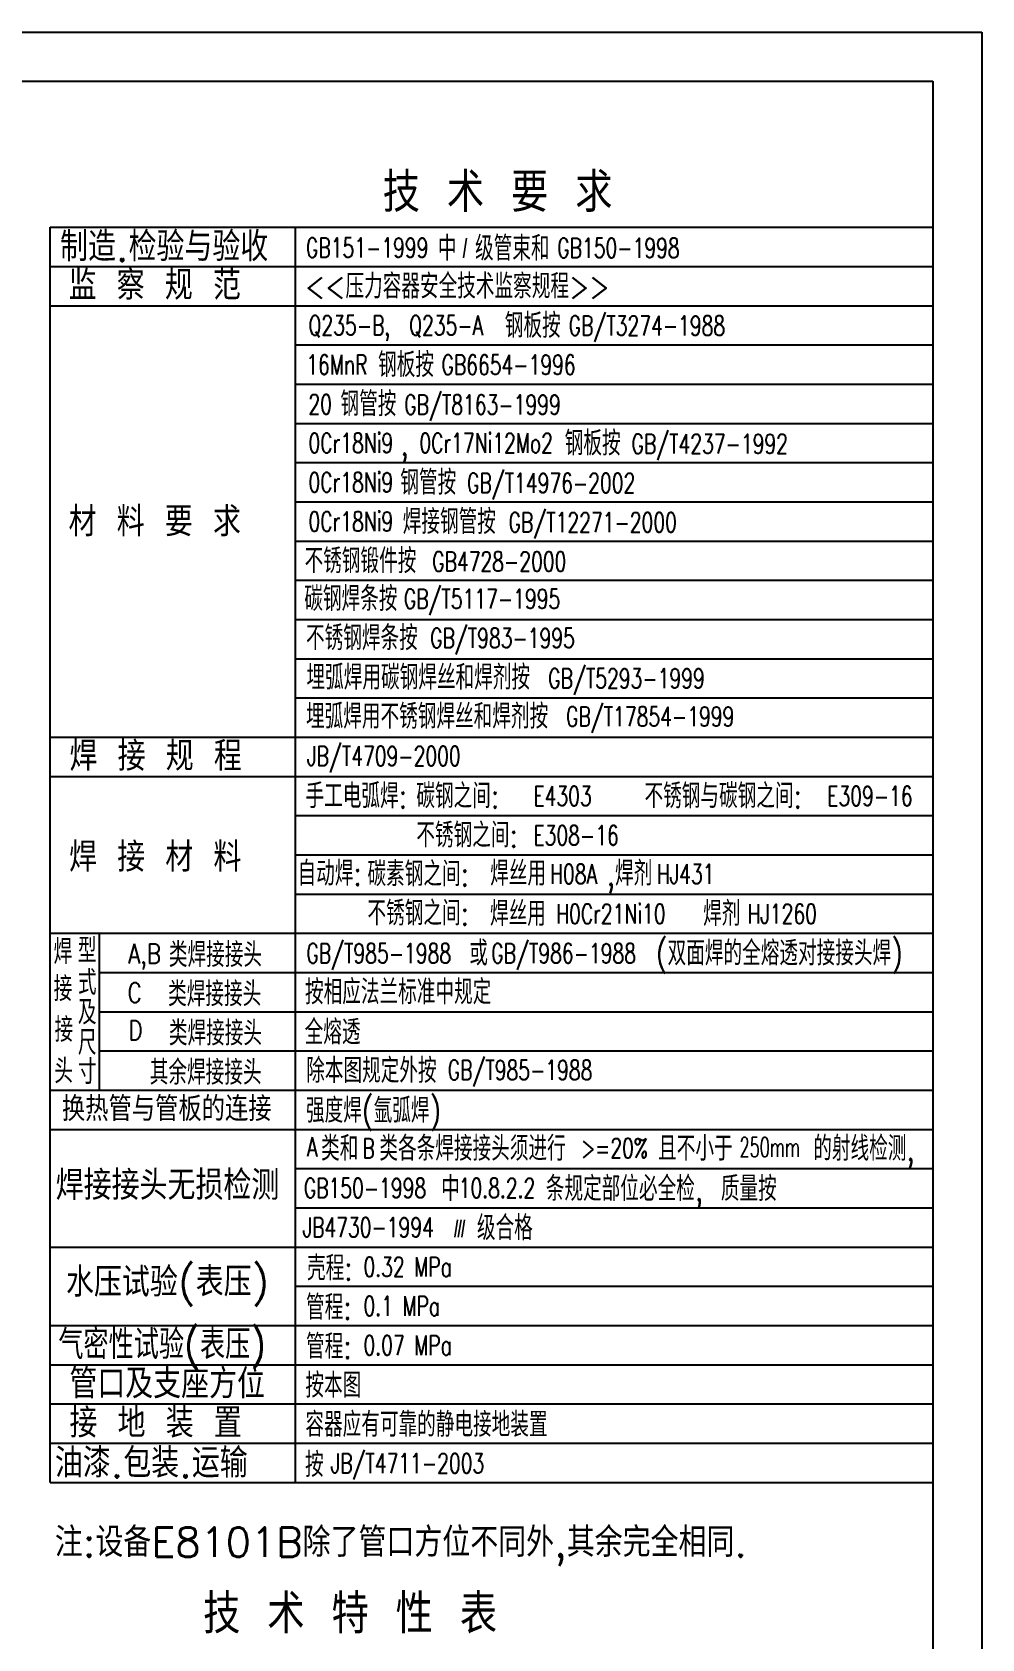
# Model space of a CAD drawing. Header units: millimetres. Extents: x 1545 to 36024, y 3418 to 15628.
# Drawn here: x 8008 to 9945, y 12351 to 15628 of the extents above; entities that cross this region are included whole.
import ezdxf

# ---------------------------------------------------------------- set-up
doc = ezdxf.new("R2010")
doc.units = ezdxf.units.MM
for name, color, linetype in [('CDR_DIM', 7, 'Continuous'), ('CDR_DWG1', 1, 'Continuous'), ('CDR_TEXT', 7, 'Continuous')]:
    doc.layers.add(name, color=color, linetype=linetype)
doc.styles.add('HZ', font='simplex.shx', dxfattribs={"width": 0.7, "height": 30, "bigfont": 'HZ.shx'})
doc.styles.add('ITALICC', font='italicc')

msp = doc.modelspace()

# ---------------------------------------------------------------- linework, layer by layer
for p, q in [((8044.9, 15230), (9844.9, 15230)), ((8544.9, 12670), (8544.9, 15230)), ((8044.9, 15150), (9844.9, 15150)), ((8044.9, 15070), (9844.9, 15070)), ((8544.9, 13870), (8544.9, 14990)), ((8544.9, 14990), (9844.9, 14990)), ((8544.9, 14910), (9844.9, 14910)), ((8544.9, 14830), (9844.9, 14830)), ((8544.9, 14750), (9844.9, 14750)), ((8544.9, 14670), (9844.9, 14670)), ((8544.9, 14590), (9844.9, 14590)), ((8544.9, 14510), (9844.9, 14510)), ((8544.9, 14430), (9844.9, 14430)), ((8544.9, 14350), (9844.9, 14350)), ((8544.9, 14270), (9844.9, 14270)), ((8044.9, 14190), (9844.9, 14190)), ((8044.9, 14110), (9844.9, 14110)), ((8544.9, 14030), (9844.9, 14030)), ((8544.9, 13950), (9844.9, 13950)), ((8544.9, 13870), (9844.9, 13870)), ((8044.9, 13790), (9844.9, 13790)), ((8144.9, 13790), (8144.9, 13470)), ((8144.9, 13710), (9844.9, 13710)), ((8144.9, 13630), (9844.9, 13630)), ((8144.9, 13550), (9844.9, 13550)), ((8044.9, 13470), (9844.9, 13470)), ((8044.9, 13390), (9844.9, 13390))]:
    msp.add_line(p, q)
at = {"layer": 'CDR_DIM', "color": 0, "linetype": 'Continuous'}
for p, q in [((1544.9, 15628), (9944.9, 15628)), ((9944.9, 15628), (9944.9, 3738))]:
    msp.add_line(p, q, dxfattribs=at)
at = {"layer": 'CDR_DIM', "linetype": 'Continuous'}
for p, q in [((8044.9, 12670), (8044.9, 15230)), ((8544.9, 13310), (9844.9, 13310)), ((8544.9, 13230), (9844.9, 13230)), ((8044.9, 13150), (9844.9, 13150)), ((8544.9, 13070), (9844.9, 13070)), ((8044.9, 12990), (9844.9, 12990)), ((8044.9, 12910), (9844.9, 12910)), ((8044.9, 12830), (9844.9, 12830)), ((8044.9, 12750), (9844.9, 12750)), ((8044.9, 12670), (9844.9, 12670))]:
    msp.add_line(p, q, dxfattribs=at)
at = {"layer": 'CDR_DWG1', "color": 1}
for p, q in [((1794.9, 15528), (9844.9, 15528)), ((9844.9, 15528), (9844.9, 3838))]:
    msp.add_line(p, q, dxfattribs=at)

# ---------------------------------------------------------------- texts
at = {"style": 'HZ'}
for s, height, p in [('技 术 要 求', 80, (8723, 15261.3)), ('制造.检验与验收', 60, (8064.9, 15160.7)), ('监 察 规 范', 60, (8082.3, 15082)), ('材 料 要 求', 60, (8082.3, 14599.7)), ('焊 接 规 程', 60, (8084.2, 14121.4)), ('焊 接 材 料', 60, (8083.4, 13915.6)), ('焊接接头无损检测', 60, (8056.1, 13246.2)), ('水压试验', 60, (8077, 13048.5)), ('管口及支座方位', 60, (8083.9, 12841.3)), ('接 地 装 置', 60, (8084.2, 12761.4)), ('油漆.包装.运输', 60, (8054.3, 12679.8)), ('注:设备E8101B除了管口方位不同外,其余完全相同.', 60, (8054.3, 12518.1)), ('技 术 特 性 表', 80, (8356.8, 12361.9))]:
    msp.add_text(s, height=height, dxfattribs=at).set_placement(p)
for s, height, style, width, p in [('GB151-1999', 40, 'HZ', 0.7, (8566.5, 15168.3)), ('I', 40, 'ITALICC', 0.6, (8883.4, 15167.9)), ('GB150-1998', 40, 'HZ', 0.7, (9079, 15167.9)), ('<<压力容器安全技术监察规程>>', 50, 'HZ', 0.8, (8564.7, 15084.7)), ('Q235-B,  Q235-A', 40, 'HZ', 0.7, (8571.6, 15009.9)), ('钢板按', 50, 'HZ', 0.8, (8972, 15004.5)), ('GB/T3274-1988', 40, 'HZ', 0.7, (9102.2, 15009.5)), ('钢板按', 50, 'HZ', 0.8, (8713.5, 14924.5)), ('16MnR', 40, 'HZ', 0.7, (8567, 14929.9)), ('GB6654-1996', 40, 'HZ', 0.7, (8842.9, 14929.5)), ('20', 40, 'HZ', 0.7, (8571.5, 14849.1)), ('钢管按', 50, 'HZ', 0.8, (8636.9, 14844.7)), ('GB/T8163-1999', 40, 'HZ', 0.7, (8766.9, 14848.3)), ('钢板按', 50, 'HZ', 0.8, (9094.2, 14764.5)), ('GB/T4237-1992', 40, 'HZ', 0.7, (9230.3, 14768.3)), ('0Cr18Ni9', 40, 'HZ', 0.7, (8571.6, 14769.9)), ('0Cr17Ni12Mo2', 40, 'HZ', 0.7, (8797.7, 14769.9)), (',', 50, 'HZ', 0.8, (8758.9, 14764.5)), ('0Cr18Ni9', 40, 'HZ', 0.7, (8571.6, 14689.9)), ('钢管按', 50, 'HZ', 0.8, (8758.9, 14684.5)), ('GB/T14976-2002', 40, 'HZ', 0.7, (8894.9, 14688.3)), ('0Cr18Ni9', 40, 'HZ', 0.7, (8571.6, 14609.9)), ('焊接钢管按', 50, 'HZ', 0.8, (8763.8, 14604.5)), ('GB/T12271-2000', 40, 'HZ', 0.7, (8979.7, 14608.3)), ('不锈钢锻件按', 50, 'HZ', 0.8, (8563.6, 14524.5)), ('GB4728-2000', 40, 'HZ', 0.7, (8823.9, 14528.3)), ('碳钢焊条按', 50, 'HZ', 0.8, (8563, 14447.4)), ('GB/T5117-1995', 40, 'HZ', 0.7, (8765.9, 14452.1)), ('不锈钢焊条按', 50, 'HZ', 0.8, (8566.5, 14367.4)), ('GB/T983-1995', 40, 'HZ', 0.7, (8819.6, 14372.1)), ('埋弧焊用碳钢焊丝和焊剂按', 50, 'HZ', 0.8, (8567.5, 14287)), ('GB/T5293-1999', 40, 'HZ', 0.7, (9060.5, 14289.8)), ('埋弧焊用不锈钢焊丝和焊剂按', 50, 'HZ', 0.8, (8566.5, 14207.4)), ('GB/T17854-1999', 40, 'HZ', 0.7, (9096.9, 14212.1)), ('JB/T4709-2000', 40, 'HZ', 0.7, (8568.8, 14131.5)), ('手工电弧焊: ', 50, 'HZ', 0.8, (8565.6, 14045.1)), ('碳钢之间:', 50, 'HZ', 0.8, (8791.5, 14045.1)), ('不锈钢与碳钢之间:', 50, 'HZ', 0.8, (9256.9, 14045.1)), ('E4303', 40, 'HZ', 0.7, (9030.4, 14049.9)), ('E309-16', 40, 'HZ', 0.7, (9629.7, 14049.9)), ('不锈钢之间:', 50, 'HZ', 0.8, (8791.5, 13965.1)), ('E308-16', 40, 'HZ', 0.7, (9030.4, 13969.9)), ('自动焊:', 50, 'HZ', 0.8, (8549.3, 13887.1)), ('碳素钢之间:', 50, 'HZ', 0.8, (8691.9, 13885.9)), ('焊丝用', 50, 'HZ', 0.8, (8942.2, 13887.1)), ('H08A', 40, 'HZ', 0.7, (9064.2, 13890.9)), (',焊剂', 50, 'HZ', 0.8, (9179.7, 13887.1)), ('HJ431', 40, 'HZ', 0.7, (9282, 13890.9)), ('不锈钢之间:', 50, 'HZ', 0.8, (8691.9, 13805.9)), ('焊丝用', 50, 'HZ', 0.8, (8941.8, 13805.1)), ('H0Cr21Ni10', 40, 'HZ', 0.7, (9076.7, 13809.7)), ('焊剂', 50, 'HZ', 0.8, (9376.5, 13805.1)), ('HJ1260', 40, 'HZ', 0.7, (9466.9, 13809.7)), ('焊', 50, 'HZ', 0.8, (8051.8, 13727.3)), ('型', 50, 'HZ', 0.8, (8101.3, 13729.9)), ('A,B', 40, 'HZ', 0.8, (8203.6, 13728.2)), ('类焊接接头', 50, 'HZ', 0.8, (8286.9, 13721.2)), ('GB/T985-1988 ', 40, 'HZ', 0.7, (8567.3, 13729.1)), ('GB/T986-1988 ', 40, 'HZ', 0.7, (8944.4, 13729.1)), ('接', 50, 'HZ', 0.8, (8051.8, 13651.7)), ('式 ', 50, 'HZ', 0.8, (8101.3, 13664.5)), ('按相应法兰标准中规定', 50, 'HZ', 0.8, (8564.5, 13645.2)), ('C', 40, 'HZ', 0.8, (8202.7, 13648.7)), ('类焊接接头', 50, 'HZ', 0.8, (8285.3, 13641.2)), ('及 ', 50, 'HZ', 0.8, (8101.3, 13603.8)), ('接', 50, 'HZ', 0.8, (8053.7, 13568.5)), ('D', 40, 'HZ', 0.8, (8204.2, 13572.2)), ('类焊接接头', 50, 'HZ', 0.8, (8286.9, 13561.2)), ('全熔透', 50, 'HZ', 0.8, (8563.7, 13563.4)), ('尺', 50, 'HZ', 0.8, (8101.3, 13542.1)), ('头', 50, 'HZ', 0.8, (8053.2, 13484)), ('寸', 50, 'HZ', 0.8, (8101.3, 13482.6)), ('其余焊接接头', 50, 'HZ', 0.8, (8247.9, 13481.2)), ('除本图规定外按', 50, 'HZ', 0.8, (8566.9, 13484.9)), ('GB/T985-1988', 40, 'HZ', 0.7, (8855.5, 13490.9)), ('A', 40, 'HZ', 0.7, (8568.3, 13334.4)), ('类和', 50, 'HZ', 0.8, (8597.3, 13326.1)), ('B', 40, 'HZ', 0.7, (8681.4, 13331.1)), ('类各条焊接接头须进行', 50, 'HZ', 0.8, (8716.2, 13326.1)), ('>=20%', 40, 'HZ', 0.7, (9127.2, 13331.7)), ('且不小于', 50, 'HZ', 0.8, (9284.7, 13326.1)), ('250mm', 40, 'HZ', 0.6, (9450.8, 13333.8)), ('的射线检测, ', 50, 'HZ', 0.8, (9601.1, 13326.1)), ('GB150-1998', 40, 'HZ', 0.7, (8562, 13250.4)), ('中', 50, 'HZ', 0.8, (8842.4, 13244.1)), ('10.8.2.2', 40, 'HZ', 0.7, (8878.1, 13250.4)), ('条规定部位必全检,', 50, 'HZ', 0.8, (9055.6, 13244.1)), ('质量按', 50, 'HZ', 0.8, (9412.6, 13244.1)), ('JB4730-1994', 40, 'HZ', 0.7, (8559.7, 13170.4)), ('级合格', 50, 'HZ', 0.8, (8915.1, 13164.1)), ('III', 35, 'ITALICC', 0.6, (8866.3, 13170.4)), ('壳程:', 50, 'HZ', 0.8, (8568.6, 13082.1)), ('0.32 MPa', 40, 'HZ', 0.7, (8683.8, 13089.7)), ('管程:', 50, 'HZ', 0.8, (8566.6, 13002.1)), ('0.1 MPa', 40, 'HZ', 0.7, (8683.8, 13009.7)), ('气密性试验(表压)', 60, 'HZ', 0.9, (8061.4, 12921.3)), ('管程:', 50, 'HZ', 0.8, (8566.6, 12922.1)), ('0.07 MPa', 40, 'HZ', 0.7, (8683.8, 12929.7)), ('按本图', 50, 'HZ', 0.8, (8565.3, 12843)), ('容器应有可靠的静电接地装置', 50, 'HZ', 0.8, (8565.3, 12763)), ('按', 50, 'HZ', 0.8, (8564.6, 12681.2)), ('JB/T4711-2003', 40, 'HZ', 0.7, (8616.9, 12689.1))]:
    msp.add_text(s, height=height, dxfattribs=dict(style=style, width=width)).set_placement(p)
at = {"layer": 'CDR_TEXT', "style": 'HZ', "width": 0.8}
for s, p in [('中', (8835.4, 15162)), ('级管束和', (8911.3, 15162)), ('或', (8899.6, 13724.4)), ('(双面焊的全熔透对接接头焊)', (9280, 13724.4)), ('强度焊(氩弧焊)', (8566.5, 13403.6))]:
    msp.add_text(s, height=50, dxfattribs=at).set_placement(p)
at = {"layer": 'CDR_TEXT', "style": 'HZ'}
for s, height, p in [('换热管与管板的连接', 50, (8068.8, 13407)), ('(表压)', 60, (8305.6, 13049.2))]:
    msp.add_text(s, height=height, dxfattribs=at).set_placement(p)

doc.saveas('drawing.dxf')
